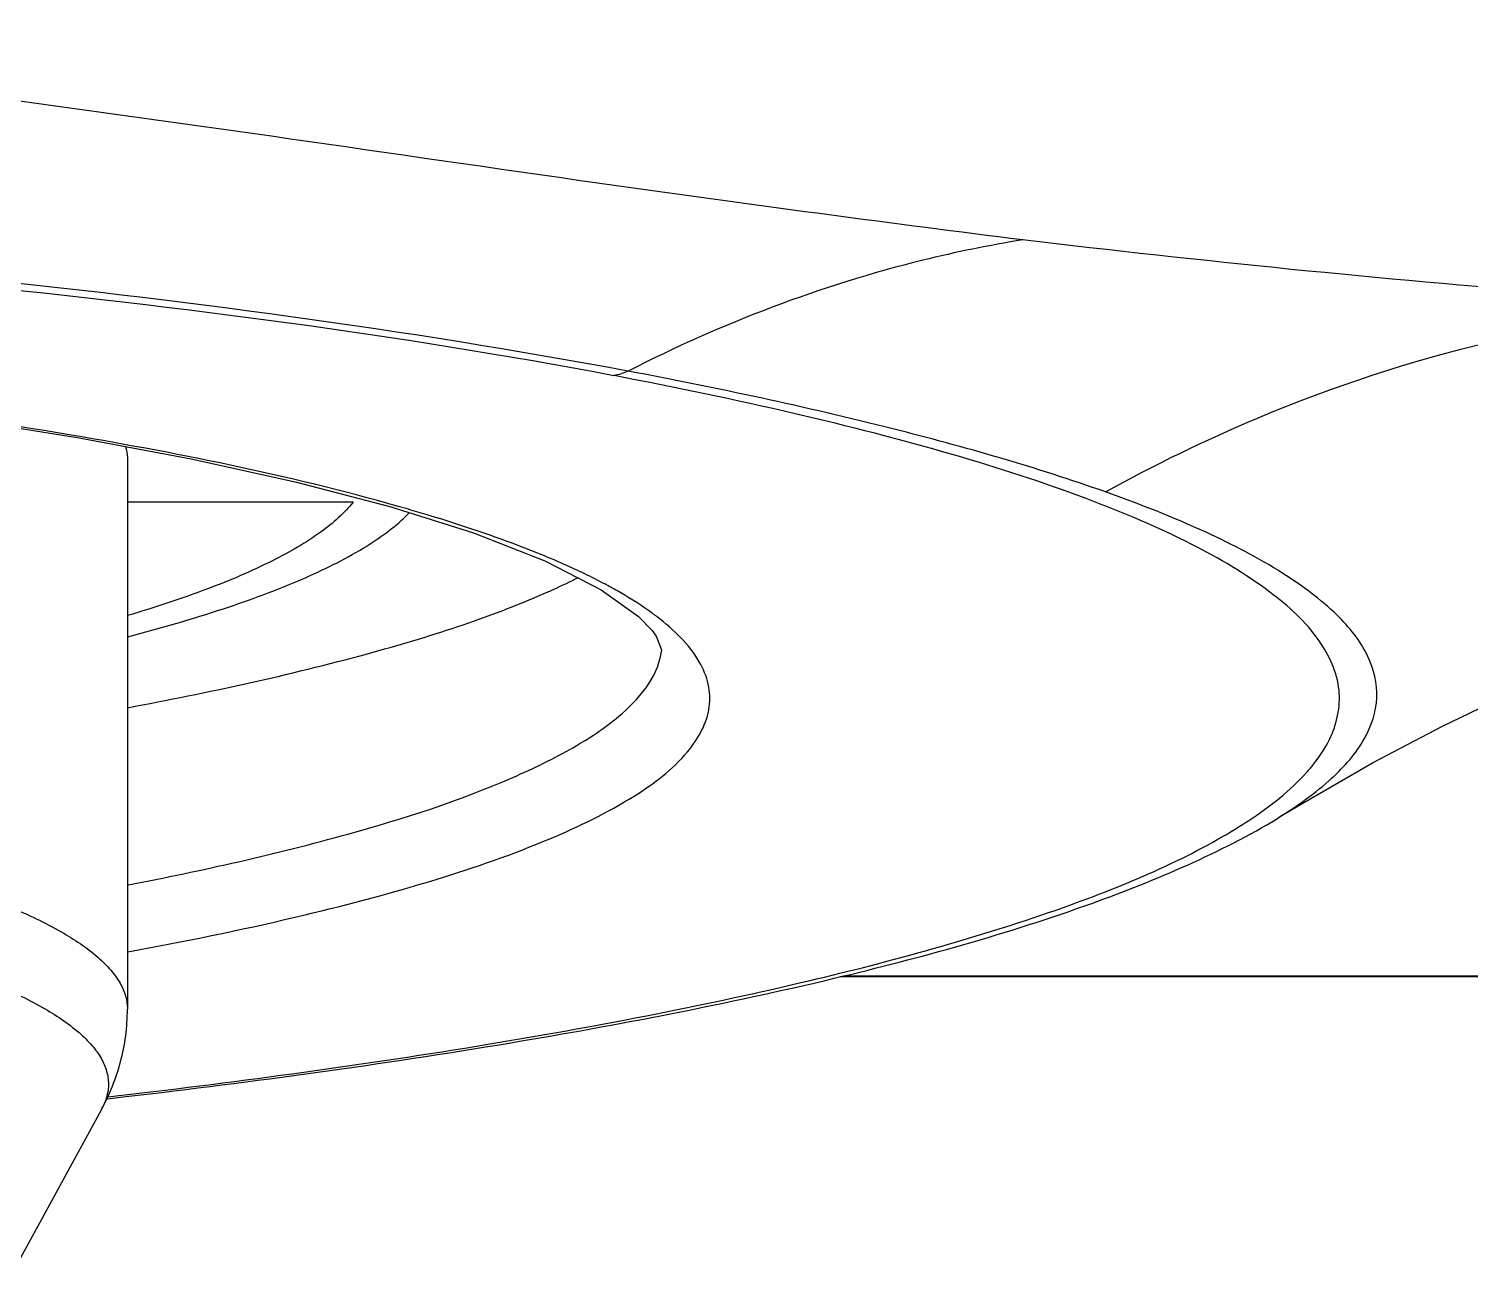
# Model space of a CAD drawing. Header units: millimetres. Extents: x 19741 to 22117, y -10160 to -6800.
# Drawn here: x 20669 to 20677.91, y -8840.27 to -8832.6 of the extents above; entities that cross this region are included whole.
import ezdxf

# ---------------------------------------------------------------- set-up
doc = ezdxf.new("R2010")
doc.units = ezdxf.units.MM

msp = doc.modelspace()

# ---------------------------------------------------------------- linework, layer by layer
at = {"linetype": 'Continuous'}
for p, q in [((20669.6052, -8835.2646), (20669.6052, -8838.6622)), ((20671.0025, -8835.5251), (20669.6052, -8835.5251)), ((20672.9078, -8836.4611), (20672.9087, -8836.4556)), ((20674.0155, -8838.4596), (20683.6051, -8838.4596)), ((20674.0368, -8838.4548), (20683.6051, -8838.4548)), ((20669.4813, -8839.2152), (20669.5945, -8839.2022)), ((20669.4854, -8839.2038), (20669.5518, -8839.1961)), ((20668.9072, -8840.2694), (20669.4459, -8839.279))]:
    msp.add_line(p, q, dxfattribs=at)
for points in [[(20660.1052, -8834.4689), (20660.5536, -8834.4702), (20661.5411, -8834.4827), (20662.5125, -8834.5077), (20663.4586, -8834.5449), (20664.378, -8834.5938), (20665.2756, -8834.6543), (20666.1464, -8834.7263), (20666.9856, -8834.8095), (20667.7962, -8834.9044), (20668.5721, -8835.0109), (20669.3067, -8835.1286), (20669.9996, -8835.2584), (20670.6441, -8835.4002), (20671.2296, -8835.5533), (20671.7458, -8835.7162), (20672.187, -8835.8889), (20672.5365, -8836.0671), (20672.768, -8836.2332), (20672.8519, -8836.3197)], [(20676.7288, -8837.4767), (20676.8487, -8837.4034), (20677.3097, -8837.1375), (20677.7416, -8836.9104), (20678.1361, -8836.7208), (20678.4933, -8836.5634), (20678.8221, -8836.4304), (20679.122, -8836.3189), (20679.3883, -8836.228), (20679.6229, -8836.1544), (20679.8246, -8836.0962), (20679.9892, -8836.0527), (20680.1133, -8836.0225), (20680.1925, -8836.0048), (20680.2256, -8835.998), (20680.2249, -8835.9981)], [(20672.8519, -8836.3197), (20672.8777, -8836.3538), (20672.9096, -8836.4396), (20672.9087, -8836.4556)]]:
    msp.add_lwpolyline(points, dxfattribs=at)
for centre, radius, start, end in [((20668.2437, -8846.2769), 11.147, 73.22953, 73.8479), ((20670.683, -8834.9494), 0.9249, 314.09112, 316.1206), ((20668.4618, -8845.5523), 10.3902, 72.74613, 73.22788), ((20669.0938, -8839.0874), 0.4009, 331.45329, 333.60479)]:
    msp.add_arc(centre, radius, start, end, dxfattribs=at)
for points, knots in [([(20675.1446, -8833.9036), (20674.3459, -8833.8038), (20672.2803, -8833.5281), (20668.8495, -8833.0106), (20666.2003, -8832.7081), (20664.8187, -8832.5982)], [0, 0, 0, 0, 0.231972, 0.600557, 1, 1, 1, 1]), ([(20672.6154, -8834.7433), (20671.2806, -8834.4916), (20668.3297, -8834.1074), (20665.3629, -8833.9201), (20663.751, -8833.8587)], [0, 0, 0, 0, 0.457127, 1, 1, 1, 1]), ([(20672.7026, -8834.7156), (20671.3185, -8834.4561), (20668.351, -8834.0652), (20665.3673, -8833.865), (20663.7877, -8833.8)], [0, 0, 0, 0, 0.471107, 1, 1, 1, 1]), ([(20675.1449, -8833.9036), (20674.9375, -8833.9367), (20674.0945, -8834.1086), (20673.2818, -8834.4198), (20672.7031, -8834.7152)], [0, 0, 0, 0, 0.244275, 1, 1, 1, 1]), ([(20679.5383, -8834.3102), (20679.1827, -8834.2884), (20677.7154, -8834.1838), (20676.2516, -8834.0344), (20675.1446, -8833.9036)], [0, 0, 0, 0, 0.242181, 1, 1, 1, 1]), ([(20675.658, -8835.4621), (20675.9625, -8835.2936), (20677.1816, -8834.7002), (20678.5325, -8834.3679), (20679.5383, -8834.3102)], [0, 0, 0, 0, 0.256796, 1, 1, 1, 1]), ([(20671.3447, -8835.5699), (20670.6602, -8835.3716), (20669.0705, -8835.0491), (20666.4302, -8834.7194), (20663.3748, -8834.5113), (20661.2188, -8834.4644), (20660.1052, -8834.4643)], [0, 0, 0, 0, 0.188846, 0.42872, 0.704912, 1, 1, 1, 1]), ([(20677.0434, -8836.9934), (20677.0892, -8836.9003), (20677.1375, -8836.6766), (20676.9788, -8836.3382), (20676.6471, -8836.0404), (20676.154, -8835.7526), (20675.4944, -8835.4754), (20674.6725, -8835.21), (20673.696, -8834.9606), (20672.9916, -8834.8144), (20672.6162, -8834.7432)], [0, 0, 0, 0, 0.057973, 0.11926, 0.199055, 0.304234, 0.437113, 0.598096, 0.786501, 1, 1, 1, 1]), ([(20675.6577, -8835.4622), (20675.2263, -8835.3101), (20674.2473, -8835.0306), (20673.2526, -8834.819), (20672.7033, -8834.7153)], [0, 0, 0, 0, 0.450011, 1, 1, 1, 1]), ([(20669.5934, -8835.1822), (20669.5953, -8835.189), (20669.6021, -8835.216), (20669.6052, -8835.2439), (20669.6052, -8835.2646)], [0, 0, 0, 0, 0.254595, 1, 1, 1, 1]), ([(20676.7316, -8837.4738), (20676.8463, -8837.4031), (20677.0443, -8837.2629), (20677.2673, -8837.0146), (20677.3621, -8836.7369), (20677.2911, -8836.4506), (20677.0744, -8836.188), (20676.7281, -8835.9345), (20676.2439, -8835.6845), (20675.8679, -8835.537), (20675.6573, -8835.4624)], [0, 0, 0, 0, 0.126357, 0.226315, 0.308532, 0.390165, 0.490429, 0.621795, 0.790531, 1, 1, 1, 1]), ([(20671.0025, -8835.5251), (20670.9465, -8835.5958), (20670.7873, -8835.7328), (20670.4807, -8835.9079), (20670.0776, -8836.0778), (20669.7736, -8836.1775), (20669.6065, -8836.2272)], [0, 0, 0, 0, 0.171167, 0.392905, 0.669015, 1, 1, 1, 1]), ([(20669.6075, -8836.3583), (20669.8064, -8836.3062), (20670.171, -8836.2011), (20670.6595, -8836.0216), (20670.9959, -8835.8576), (20671.2053, -8835.7195), (20671.2899, -8835.6493), (20671.3266, -8835.6137)], [0, 0, 0, 0, 0.326632, 0.602134, 0.825867, 0.918864, 1, 1, 1, 1]), ([(20672.3085, -8835.9108), (20672.2522, -8835.8858), (20672.0017, -8835.7803), (20671.7442, -8835.6919), (20671.5436, -8835.6296)], [0, 0, 0, 0, 0.226805, 1, 1, 1, 1]), ([(20672.6331, -8836.0726), (20672.6084, -8836.0586), (20672.5023, -8836.0006), (20672.3931, -8835.9484), (20672.3085, -8835.9108)], [0, 0, 0, 0, 0.234366, 1, 1, 1, 1]), ([(20672.1923, -8836.0869), (20672.2101, -8836.0791), (20672.2786, -8836.0486), (20672.3463, -8836.0164), (20672.3959, -8835.9914)], [0, 0, 0, 0, 0.259089, 1, 1, 1, 1]), ([(20669.6057, -8836.7968), (20670.1045, -8836.7041), (20670.9799, -8836.5147), (20671.837, -8836.2428), (20672.1923, -8836.0869)], [0, 0, 0, 0, 0.566685, 1, 1, 1, 1]), ([(20672.8853, -8836.237), (20672.8668, -8836.2228), (20672.7858, -8836.1635), (20672.7002, -8836.1105), (20672.6331, -8836.0726)], [0, 0, 0, 0, 0.232254, 1, 1, 1, 1]), ([(20669.6082, -8838.3067), (20669.9542, -8838.2434), (20670.5951, -8838.113), (20671.4687, -8837.8839), (20672.1744, -8837.6407), (20672.7038, -8837.3836), (20673.0616, -8837.1205), (20673.2171, -8836.851), (20673.207, -8836.6465), (20673.1187, -8836.4386), (20672.9853, -8836.3136), (20672.8853, -8836.237)], [0, 0, 0, 0, 0.224697, 0.417499, 0.576432, 0.700737, 0.792008, 0.857866, 0.887632, 0.919584, 1, 1, 1, 1]), ([(20669.6109, -8837.8926), (20670.0672, -8837.8045), (20670.8728, -8837.6241), (20671.7925, -8837.3302), (20672.3465, -8837.0616), (20672.685, -8836.8417), (20672.8818, -8836.6161), (20672.9078, -8836.4611)], [0, 0, 0, 0, 0.376641, 0.668459, 0.781281, 0.872582, 1, 1, 1, 1]), ([(20676.9035, -8837.1951), (20676.9182, -8837.1788), (20676.9711, -8837.1162), (20677.0169, -8837.0472), (20677.0434, -8836.9934)], [0, 0, 0, 0, 0.267615, 1, 1, 1, 1]), ([(20660.1052, -8837.0126), (20660.7231, -8837.0126), (20661.9359, -8837.0329), (20663.6964, -8837.1239), (20665.0875, -8837.2499), (20666.1138, -8837.3811), (20666.8028, -8837.4886), (20667.4276, -8837.6071), (20667.9821, -8837.7354), (20668.4612, -8837.872), (20668.861, -8838.0155), (20669.178, -8838.1646), (20669.385, -8838.3006), (20669.5014, -8838.4146), (20669.5605, -8838.4956), (20669.5969, -8838.5781), (20669.6052, -8838.6349), (20669.6052, -8838.6622)], [0, 0, 0, 0, 0.187627, 0.36827, 0.535233, 0.611656, 0.682439, 0.746968, 0.804705, 0.855219, 0.898203, 0.933544, 0.961448, 0.972865, 0.982843, 0.991725, 1, 1, 1, 1]), ([(20676.3849, -8837.592), (20676.4389, -8837.5609), (20676.6246, -8837.4469), (20676.7996, -8837.3112), (20676.9035, -8837.1951)], [0, 0, 0, 0, 0.2856, 1, 1, 1, 1]), ([(20660.0495, -8837.4965), (20660.6623, -8837.4958), (20661.8658, -8837.515), (20663.6135, -8837.6035), (20664.9952, -8837.7276), (20666.0152, -8837.8569), (20666.7002, -8837.9632), (20667.3213, -8838.0804), (20667.8728, -8838.2073), (20668.3494, -8838.3425), (20668.7471, -8838.4848), (20669.0625, -8838.6323), (20669.2684, -8838.7672), (20669.3843, -8838.8801), (20669.4431, -8838.9605), (20669.4792, -8839.0423), (20669.4876, -8839.0986), (20669.4876, -8839.1256)], [0, 0, 0, 0, 0.187364, 0.367911, 0.534901, 0.611369, 0.682208, 0.746797, 0.804596, 0.855164, 0.898194, 0.933566, 0.961483, 0.972898, 0.98287, 0.991741, 1, 1, 1, 1]), ([(20669.5945, -8839.2022), (20670.3879, -8839.1103), (20671.857, -8838.9098), (20673.8574, -8838.5239), (20675.4596, -8838.0822), (20676.3645, -8837.6952), (20676.7285, -8837.4784)], [0, 0, 0, 0, 0.324798, 0.602687, 0.827738, 1, 1, 1, 1]), ([(20669.5518, -8839.1961), (20670.3154, -8839.1075), (20671.7294, -8838.9152), (20673.6537, -8838.5482), (20675.1806, -8838.1347), (20676.0444, -8837.7887), (20676.3849, -8837.592)], [0, 0, 0, 0, 0.327075, 0.60698, 0.832696, 1, 1, 1, 1]), ([(20669.446, -8839.2789), (20669.4959, -8839.1872), (20669.5767, -8838.9867), (20669.6052, -8838.7718), (20669.6052, -8838.6622)], [0, 0, 0, 0, 0.487861, 1, 1, 1, 1]), ([(20669.4876, -8839.1256), (20669.4876, -8839.1373), (20669.4846, -8839.1857), (20669.4692, -8839.2328), (20669.4529, -8839.2656)], [0, 0, 0, 0, 0.242093, 1, 1, 1, 1])]:
    msp.add_open_spline(points, degree=3, knots=knots, dxfattribs=at)
msp.add_open_spline([(20672.7033, -8834.7153), (20672.6759, -8834.7286), (20672.6463, -8834.7384), (20672.6162, -8834.7432)], degree=3, dxfattribs=at)

doc.saveas('drawing.dxf')
